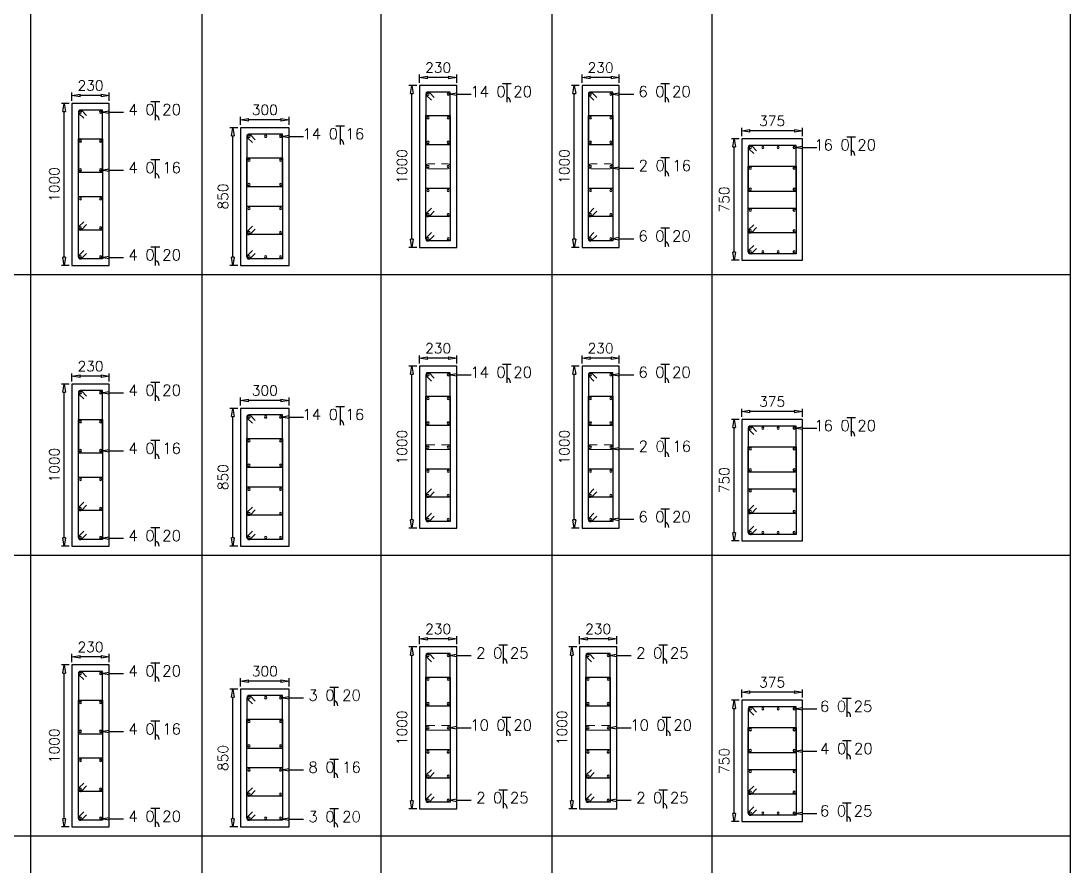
# Model space of a CAD drawing. Header units: millimetres. Extents: x 331487 to 517269, y 198509 to 399936.
# Drawn here: x 355901 to 368870, y 234188 to 244630 of the extents above; entities that cross this region are included whole.
import ezdxf

# ---------------------------------------------------------------- set-up
doc = ezdxf.new("R2010")
doc.units = ezdxf.units.MM
doc.header["$MEASUREMENT"] = 0
doc.layers.add('BEAM', color=1, linetype='Continuous', lineweight=5)
for name, color, linetype in [('COLUMN', 6, 'Continuous'), ('FOOTING', 5, 'Continuous'), ('FOOTING-SCH', 3, 'Continuous')]:
    doc.layers.add(name, color=color, linetype=linetype)
doc.styles.add('RO', font='romans.shx', dxfattribs={"height": 125})
doc.styles.add('ROMANS', font='romans.shx')

# ---------------------------------------------------------------- blocks, each defined once
blk = doc.blocks.new('_ClosedBlank')
at = {"color": 0, "linetype": 'ByBlock', "lineweight": -2}
for p, q in [((-1, 0.17), (0, 0)), ((-1, 0.17), (-1, -0.17)), ((0, 0), (-1, -0.17))]:
    blk.add_line(p, q, dxfattribs=at)

msp = doc.modelspace()

# ---------------------------------------------------------------- linework, layer by layer
at = {"color": 1, "linetype": 'Continuous'}
for p, q in [((361853, 243857), (361960, 243857)), ((361906, 243857), (361906, 243627)), ((363810, 243857), (363917, 243857)), ((363864, 243857), (363864, 243627)), ((357508, 243635), (357616, 243635)), ((357562, 243635), (357562, 243405)), ((359792, 243335), (359899, 243335)), ((359846, 243335), (359846, 243105)), ((366109, 243198), (366216, 243198)), ((366163, 243198), (366163, 242968)), ((357508, 242917), (357616, 242917)), ((357562, 242917), (357562, 242687)), ((363810, 242943), (363917, 242943)), ((363864, 242943), (363864, 242712)), ((363810, 242072), (363917, 242072)), ((363864, 242072), (363864, 241841)), ((357508, 241838), (357616, 241838)), ((357562, 241838), (357562, 241608)), ((361853, 240389), (361960, 240389)), ((361906, 240389), (361906, 240158)), ((363810, 240389), (363917, 240389)), ((363864, 240389), (363864, 240158)), ((357508, 240167), (357616, 240167)), ((357562, 240167), (357562, 239936)), ((359792, 239867), (359899, 239867)), ((359846, 239867), (359846, 239636)), ((366109, 239730), (366216, 239730)), ((366163, 239730), (366163, 239499)), ((357508, 239449), (357616, 239449)), ((357562, 239449), (357562, 239218)), ((363810, 239474), (363917, 239474)), ((363864, 239474), (363864, 239244)), ((363810, 238603), (363917, 238603)), ((363864, 238603), (363864, 238373)), ((357508, 238370), (357616, 238370)), ((357562, 238370), (357562, 238139)), ((361810, 236920), (361917, 236920)), ((361864, 236920), (361864, 236690)), ((363788, 236920), (363895, 236920)), ((363842, 236920), (363842, 236690)), ((357508, 236698), (357616, 236698)), ((357562, 236698), (357562, 236468)), ((359718, 236398), (359825, 236398)), ((359772, 236398), (359772, 236168)), ((366058, 236261), (366166, 236261)), ((366112, 236261), (366112, 236031)), ((357508, 235980), (357616, 235980)), ((357562, 235980), (357562, 235750)), ((361851, 236028), (361958, 236028)), ((361904, 236028), (361904, 235798)), ((363829, 236028), (363936, 236028)), ((363882, 236028), (363882, 235798)), ((366058, 235739), (366166, 235739)), ((366112, 235739), (366112, 235508)), ((359718, 235508), (359825, 235508)), ((359772, 235508), (359772, 235278)), ((361810, 235131), (361917, 235131)), ((361864, 235131), (361864, 234901)), ((363788, 235131), (363895, 235131)), ((363842, 235131), (363842, 234901)), ((357508, 234902), (357616, 234902)), ((357562, 234902), (357562, 234671)), ((359718, 234897), (359825, 234897)), ((359772, 234897), (359772, 234667)), ((366058, 234968), (366166, 234968)), ((366112, 234968), (366112, 234737))]:
    msp.add_line(p, q, dxfattribs=at)
at = {"color": 8, "linetype": 'Continuous'}
for p, q in [((336718, 241497), (368870, 241497)), ((336718, 238028), (368870, 238028)), ((336718, 234560), (368870, 234560))]:
    msp.add_line(p, q, dxfattribs=at)
at = {"color": 1, "linetype": 'Continuous'}
for centre in [(361891, 243631), (363849, 243631), (357547, 243409), (359831, 243109), (366147, 242972), (363849, 242717), (357547, 242691), (363849, 241846), (357547, 241613), (361891, 240163), (363849, 240163), (357547, 239941), (359831, 239641), (366147, 239504), (357547, 239223), (363849, 239248), (363849, 238377), (357547, 238144), (361849, 236695), (363826, 236695), (357547, 236472), (359756, 236172), (366097, 236035), (357547, 235755), (361889, 235803), (363867, 235803), (366097, 235513), (359756, 235282), (361849, 234905), (363826, 234905), (357547, 234676), (366097, 234742), (359756, 234671)]:
    msp.add_arc(centre, 61.2, 355.5803, 75.6804, dxfattribs=at)
at = {"layer": 'BEAM', "ltscale": 0.05}
for p, q in [((360936, 242863), (361016, 242863)), ((360936, 242803), (361181, 242803)), ((361181, 242863), (361101, 242863)), ((362945, 242863), (363025, 242863)), ((362945, 242803), (363189, 242803)), ((363189, 242863), (363109, 242863)), ((360936, 239394), (361016, 239394)), ((360936, 239334), (361181, 239334)), ((361181, 239394), (361101, 239394)), ((362945, 239394), (363025, 239394)), ((362945, 239334), (363189, 239334)), ((363189, 239394), (363109, 239394)), ((360936, 235926), (361016, 235926)), ((361181, 235926), (361101, 235926)), ((362914, 235926), (362994, 235926)), ((363159, 235926), (363079, 235926)), ((360936, 235866), (361181, 235866)), ((362914, 235866), (363159, 235866))]:
    msp.add_line(p, q, dxfattribs=at)
for centre, start, end in [((360936, 242833), 90, 270), ((361181, 242833), 270, 90), ((362945, 242833), 90, 270), ((363189, 242833), 270, 90), ((360936, 239364), 90, 270), ((361181, 239364), 270, 90), ((362945, 239364), 90, 270), ((363189, 239364), 270, 90), ((360936, 235896), 90, 270), ((361181, 235896), 270, 90), ((362914, 235896), 90, 270), ((363159, 235896), 270, 90)]:
    msp.add_arc(centre, 30, start, end, dxfattribs=at)
at = {"layer": 'COLUMN'}
for p, q in [((361288, 243832), (360828, 243832)), ((360828, 243832), (360828, 241832)), ((361288, 241832), (361288, 243832)), ((363297, 243832), (362837, 243832)), ((362837, 243832), (362837, 241832)), ((363297, 241832), (363297, 243832)), ((356991, 243610), (356531, 243610)), ((356531, 243610), (356531, 241610)), ((356991, 241610), (356991, 243610)), ((359215, 243310), (358615, 243310)), ((358615, 243310), (358615, 241610)), ((359215, 241610), (359215, 243310)), ((365563, 243173), (364813, 243173)), ((364813, 243173), (364813, 241673)), ((365563, 241673), (365563, 243173)), ((360828, 241832), (361288, 241832)), ((362837, 241832), (363297, 241832)), ((356531, 241610), (356991, 241610)), ((358615, 241610), (359215, 241610)), ((364813, 241673), (365563, 241673)), ((361288, 240364), (360828, 240364)), ((360828, 240364), (360828, 238364)), ((361288, 238364), (361288, 240364)), ((363297, 240364), (362837, 240364)), ((362837, 240364), (362837, 238364)), ((363297, 238364), (363297, 240364)), ((356991, 240142), (356531, 240142)), ((356531, 240142), (356531, 238142)), ((356991, 238142), (356991, 240142)), ((359215, 239842), (358615, 239842)), ((358615, 239842), (358615, 238142)), ((359215, 238142), (359215, 239842)), ((365563, 239705), (364813, 239705)), ((364813, 239705), (364813, 238205)), ((365563, 238205), (365563, 239705)), ((360828, 238364), (361288, 238364)), ((362837, 238364), (363297, 238364)), ((356531, 238142), (356991, 238142)), ((358615, 238142), (359215, 238142)), ((364813, 238205), (365563, 238205)), ((361288, 236895), (360828, 236895)), ((360828, 236895), (360828, 234895)), ((361288, 234895), (361288, 236895)), ((363266, 236895), (362806, 236895)), ((362806, 236895), (362806, 234895)), ((363266, 234895), (363266, 236895)), ((356991, 236673), (356531, 236673)), ((356531, 236673), (356531, 234673)), ((356991, 234673), (356991, 236673)), ((359215, 236373), (358615, 236373)), ((358615, 236373), (358615, 234673)), ((359215, 234673), (359215, 236373)), ((365563, 236236), (364813, 236236)), ((364813, 236236), (364813, 234736)), ((365563, 234736), (365563, 236236)), ((360828, 234895), (361288, 234895)), ((362806, 234895), (363266, 234895)), ((364813, 234736), (365563, 234736)), ((356531, 234673), (356991, 234673)), ((358615, 234673), (359215, 234673))]:
    msp.add_line(p, q, dxfattribs=at)
at = {"layer": 'COLUMN', "color": 3}
for p, q in [((360908, 243727), (360908, 243105)), ((360916, 243710), (360976, 243650)), ((361208, 243752), (360933, 243752)), ((361011, 243685), (360951, 243745)), ((361208, 243105), (361208, 243752)), ((362917, 243727), (362917, 243105)), ((362924, 243710), (362984, 243650)), ((363217, 243752), (362942, 243752)), ((363019, 243685), (362959, 243745)), ((363217, 243105), (363217, 243752)), ((356611, 243505), (356611, 242760)), ((356618, 243488), (356678, 243428)), ((356911, 243530), (356636, 243530)), ((356713, 243463), (356653, 243523)), ((356911, 242760), (356911, 243530)), ((360908, 242237), (360908, 243460)), ((360908, 243460), (361208, 243460)), ((361208, 243460), (361208, 242212)), ((362917, 242237), (362917, 243460)), ((362917, 243460), (363217, 243460)), ((363217, 243460), (363217, 242212)), ((356611, 242072), (356611, 243174)), ((356611, 243174), (356911, 243174)), ((356911, 243174), (356911, 242047)), ((358695, 243205), (358695, 242583)), ((358702, 243188), (358762, 243128)), ((359135, 243230), (358720, 243230)), ((358797, 243163), (358738, 243223)), ((359135, 242583), (359135, 243230)), ((360908, 243105), (361208, 243105)), ((362917, 243105), (363217, 243105)), ((364893, 243068), (364893, 242527)), ((364900, 243051), (364960, 242991)), ((365483, 243093), (364918, 243093)), ((364995, 243026), (364935, 243086)), ((365483, 242527), (365483, 243093)), ((358695, 242015), (358695, 242938)), ((358695, 242938), (359135, 242938)), ((359135, 242938), (359135, 241990)), ((364893, 242036), (364893, 242836)), ((364893, 242836), (365483, 242836)), ((365483, 242836), (365483, 242011)), ((356611, 242760), (356911, 242760)), ((358695, 242583), (359135, 242583)), ((360908, 241937), (360908, 242564)), ((360908, 242564), (361208, 242564)), ((361208, 242564), (361208, 241912)), ((362917, 241937), (362917, 242564)), ((362917, 242564), (363217, 242564)), ((363217, 242564), (363217, 241912)), ((364893, 242527), (365483, 242527)), ((356611, 241715), (356611, 242461)), ((356611, 242461), (356911, 242461)), ((356911, 242461), (356911, 241690)), ((358695, 241715), (358695, 242342)), ((358695, 242342), (359135, 242342)), ((359135, 242342), (359135, 241690)), ((360916, 242255), (360976, 242315)), ((361011, 242279), (360951, 242220)), ((362924, 242255), (362984, 242315)), ((363019, 242279), (362959, 242220)), ((364893, 241778), (364893, 242316)), ((364893, 242316), (365483, 242316)), ((365483, 242316), (365483, 241753)), ((356618, 242090), (356678, 242150)), ((361208, 242212), (360933, 242212)), ((363217, 242212), (362942, 242212)), ((356911, 242047), (356636, 242047)), ((356713, 242114), (356653, 242055)), ((358702, 242033), (358762, 242093)), ((358797, 242057), (358738, 241998)), ((360916, 241955), (360976, 242015)), ((362924, 241955), (362984, 242015)), ((364900, 242053), (364960, 242113)), ((365483, 242011), (364918, 242011)), ((364995, 242078), (364935, 242018)), ((359135, 241990), (358720, 241990)), ((361208, 241912), (360933, 241912)), ((361011, 241979), (360951, 241920)), ((363217, 241912), (362942, 241912)), ((363019, 241979), (362959, 241920)), ((356618, 241733), (356678, 241793)), ((356713, 241757), (356653, 241698)), ((358702, 241733), (358762, 241793)), ((358797, 241757), (358738, 241698)), ((364900, 241796), (364960, 241856)), ((365483, 241753), (364918, 241753)), ((364995, 241820), (364935, 241761)), ((356911, 241690), (356636, 241690)), ((359135, 241690), (358720, 241690)), ((360908, 240259), (360908, 239637)), ((360916, 240241), (360976, 240181)), ((361208, 240284), (360933, 240284)), ((361011, 240217), (360951, 240277)), ((361208, 239637), (361208, 240284)), ((362917, 240259), (362917, 239637)), ((362924, 240241), (362984, 240181)), ((363217, 240284), (362942, 240284)), ((363019, 240217), (362959, 240277)), ((363217, 239637), (363217, 240284)), ((356911, 240062), (356636, 240062)), ((356713, 239995), (356653, 240054)), ((356911, 239292), (356911, 240062)), ((356611, 240037), (356611, 239292)), ((356618, 240019), (356678, 239959)), ((360908, 238769), (360908, 239992)), ((360908, 239992), (361208, 239992)), ((361208, 239992), (361208, 238744)), ((362917, 238769), (362917, 239992)), ((362917, 239992), (363217, 239992)), ((363217, 239992), (363217, 238744)), ((356611, 238604), (356611, 239706)), ((356611, 239706), (356911, 239706)), ((356911, 239706), (356911, 238579)), ((358695, 239737), (358695, 239115)), ((358702, 239719), (358762, 239659)), ((359135, 239762), (358720, 239762)), ((358797, 239695), (358738, 239754)), ((359135, 239115), (359135, 239762)), ((360908, 239637), (361208, 239637)), ((362917, 239637), (363217, 239637)), ((364893, 239600), (364893, 239058)), ((364900, 239582), (364960, 239522)), ((365483, 239625), (364918, 239625)), ((364995, 239558), (364935, 239617)), ((365483, 239058), (365483, 239625)), ((358695, 238547), (358695, 239470)), ((358695, 239470), (359135, 239470)), ((359135, 239470), (359135, 238522)), ((356611, 239292), (356911, 239292)), ((364893, 238567), (364893, 239368)), ((364893, 239368), (365483, 239368)), ((365483, 239368), (365483, 238542)), ((358695, 239115), (359135, 239115)), ((360908, 238469), (360908, 239095)), ((360908, 239095), (361208, 239095)), ((361208, 239095), (361208, 238444)), ((362917, 238469), (362917, 239095)), ((362917, 239095), (363217, 239095)), ((363217, 239095), (363217, 238444)), ((364893, 239058), (365483, 239058)), ((356611, 238247), (356611, 238993)), ((356611, 238993), (356911, 238993)), ((356911, 238993), (356911, 238222)), ((358695, 238247), (358695, 238873)), ((358695, 238873), (359135, 238873)), ((359135, 238873), (359135, 238222)), ((360916, 238787), (360976, 238847)), ((361011, 238811), (360951, 238751)), ((362924, 238787), (362984, 238847)), ((363019, 238811), (362959, 238751)), ((364893, 238310), (364893, 238847)), ((364893, 238847), (365483, 238847)), ((365483, 238847), (365483, 238285)), ((356618, 238622), (356678, 238682)), ((356713, 238646), (356653, 238586)), ((361208, 238744), (360933, 238744)), ((363217, 238744), (362942, 238744)), ((364900, 238585), (364960, 238645)), ((356911, 238579), (356636, 238579)), ((358702, 238564), (358762, 238624)), ((359135, 238522), (358720, 238522)), ((358797, 238589), (358738, 238529)), ((360916, 238487), (360976, 238547)), ((361011, 238511), (360951, 238451)), ((362924, 238487), (362984, 238547)), ((363019, 238511), (362959, 238451)), ((365483, 238542), (364918, 238542)), ((364995, 238609), (364935, 238550)), ((361208, 238444), (360933, 238444)), ((363217, 238444), (362942, 238444)), ((364900, 238327), (364960, 238387)), ((356618, 238264), (356678, 238324)), ((356713, 238289), (356653, 238229)), ((358702, 238264), (358762, 238324)), ((358797, 238289), (358738, 238229)), ((365483, 238285), (364918, 238285)), ((364995, 238352), (364935, 238292)), ((356911, 238222), (356636, 238222)), ((359135, 238222), (358720, 238222)), ((361208, 236815), (360933, 236815)), ((361208, 236168), (361208, 236815)), ((363186, 236815), (362911, 236815)), ((363186, 236168), (363186, 236815)), ((360908, 236790), (360908, 236168)), ((360916, 236773), (360976, 236713)), ((361011, 236748), (360951, 236808)), ((362886, 236790), (362886, 236168)), ((362894, 236773), (362954, 236713)), ((362988, 236748), (362929, 236808)), ((356611, 236568), (356611, 235823)), ((356618, 236551), (356678, 236491)), ((356911, 236593), (356636, 236593)), ((356713, 236526), (356653, 236586)), ((356911, 235823), (356911, 236593)), ((360908, 235300), (360908, 236523)), ((360908, 236523), (361208, 236523)), ((361208, 236523), (361208, 235275)), ((362886, 235300), (362886, 236523)), ((362886, 236523), (363186, 236523)), ((363186, 236523), (363186, 235275)), ((359135, 236293), (358720, 236293)), ((359135, 235646), (359135, 236293)), ((356611, 235135), (356611, 236237)), ((356611, 236237), (356911, 236237)), ((356911, 236237), (356911, 235110)), ((358695, 236268), (358695, 235646)), ((358702, 236251), (358762, 236191)), ((358797, 236226), (358738, 236286)), ((360908, 236168), (361208, 236168)), ((362886, 236168), (363186, 236168)), ((364893, 236131), (364893, 235590)), ((364900, 236114), (364960, 236054)), ((365483, 236156), (364918, 236156)), ((364995, 236089), (364935, 236149)), ((365483, 235590), (365483, 236156)), ((358695, 235078), (358695, 236001)), ((358695, 236001), (359135, 236001)), ((359135, 236001), (359135, 235053)), ((356611, 235823), (356911, 235823)), ((364893, 235099), (364893, 235899)), ((364893, 235899), (365483, 235899)), ((365483, 235899), (365483, 235074)), ((358695, 235646), (359135, 235646)), ((356611, 234778), (356611, 235524)), ((356611, 235524), (356911, 235524)), ((356911, 235524), (356911, 234753)), ((360908, 235000), (360908, 235627)), ((360908, 235627), (361208, 235627)), ((361208, 235627), (361208, 234975)), ((362886, 235000), (362886, 235627)), ((362886, 235627), (363186, 235627)), ((363186, 235627), (363186, 234975)), ((364893, 235590), (365483, 235590)), ((358695, 234778), (358695, 235405)), ((358695, 235405), (359135, 235405)), ((359135, 235405), (359135, 234753)), ((360916, 235318), (360976, 235378)), ((361208, 235275), (360933, 235275)), ((361011, 235342), (360951, 235283)), ((362894, 235318), (362954, 235378)), ((363186, 235275), (362911, 235275)), ((362988, 235342), (362929, 235283)), ((364893, 234841), (364893, 235379)), ((364893, 235379), (365483, 235379)), ((365483, 235379), (365483, 234816)), ((356618, 235153), (356678, 235213)), ((356713, 235177), (356653, 235118)), ((358702, 235096), (358762, 235156)), ((364900, 235116), (364960, 235176)), ((364995, 235141), (364935, 235081)), ((356911, 235110), (356636, 235110)), ((359135, 235053), (358720, 235053)), ((358797, 235120), (358738, 235061)), ((360916, 235018), (360976, 235078)), ((361011, 235042), (360951, 234983)), ((362894, 235018), (362954, 235078)), ((362988, 235042), (362929, 234983)), ((365483, 235074), (364918, 235074)), ((361208, 234975), (360933, 234975)), ((363186, 234975), (362911, 234975)), ((364900, 234859), (364960, 234919)), ((364995, 234883), (364935, 234824)), ((356618, 234796), (356678, 234856)), ((356911, 234753), (356636, 234753)), ((356713, 234820), (356653, 234761)), ((358702, 234796), (358762, 234856)), ((359135, 234753), (358720, 234753)), ((358797, 234820), (358738, 234761)), ((365483, 234816), (364918, 234816))]:
    msp.add_line(p, q, dxfattribs=at)
at = {"layer": 'COLUMN', "color": 4}
for points in [[(361289, 243726), (361468, 243726)], [(363298, 243726), (363476, 243726)], [(356991, 243504), (357170, 243504)], [(359216, 243204), (359394, 243204)], [(365564, 243067), (365742, 243067)], [(356991, 242786), (357170, 242786)], [(363298, 242811), (363476, 242811)], [(363298, 241940), (363476, 241940)], [(356991, 241707), (357170, 241707)], [(361289, 240258), (361468, 240258)], [(363298, 240258), (363476, 240258)], [(356991, 240036), (357170, 240036)], [(359216, 239736), (359394, 239736)], [(365564, 239599), (365742, 239599)], [(356991, 239318), (357170, 239318)], [(363298, 239343), (363476, 239343)], [(363298, 238472), (363476, 238472)], [(356991, 238239), (357170, 238239)], [(361289, 236789), (361468, 236789)], [(363267, 236789), (363445, 236789)], [(356991, 236567), (357170, 236567)], [(359216, 236267), (359394, 236267)], [(365564, 236130), (365742, 236130)], [(356991, 235849), (357170, 235849)], [(361289, 235897), (361468, 235897)], [(363267, 235897), (363445, 235897)], [(365564, 235607), (365742, 235607)], [(359216, 235377), (359394, 235377)], [(361289, 235000), (361468, 235000)], [(363267, 235000), (363445, 235000)], [(356991, 234770), (357170, 234770)], [(359216, 234766), (359394, 234766)], [(365564, 234836), (365742, 234836)]]:
    msp.add_lwpolyline(points, dxfattribs=at)
at = {"layer": 'COLUMN', "color": 3}
for centre, start, end in [((360933, 243727), 45, 180), ((360933, 243727), 90, 225), ((362942, 243727), 45, 180), ((362942, 243727), 90, 225), ((356636, 243505), 45, 180), ((356636, 243505), 90, 225), ((358720, 243205), 45, 180), ((358720, 243205), 90, 225), ((364918, 243068), 45, 180), ((364918, 243068), 90, 225), ((360933, 242237), 135, 270), ((360933, 242237), 180, 315), ((362942, 242237), 135, 270), ((362942, 242237), 180, 315), ((356636, 242072), 135, 270), ((356636, 242072), 180, 315), ((358720, 242015), 135, 270), ((358720, 242015), 180, 315), ((364918, 242036), 135, 270), ((364918, 242036), 180, 315), ((360933, 241937), 135, 270), ((360933, 241937), 180, 315), ((362942, 241937), 135, 270), ((362942, 241937), 180, 315), ((364918, 241778), 135, 270), ((364918, 241778), 180, 315), ((356636, 241715), 135, 270), ((356636, 241715), 180, 315), ((358720, 241715), 135, 270), ((358720, 241715), 180, 315), ((360933, 240259), 45, 180), ((360933, 240259), 90, 225), ((362942, 240259), 45, 180), ((362942, 240259), 90, 225), ((356636, 240037), 45, 180), ((356636, 240037), 90, 225), ((358720, 239737), 45, 180), ((358720, 239737), 90, 225), ((364918, 239600), 45, 180), ((364918, 239600), 90, 225), ((360933, 238769), 135, 270), ((360933, 238769), 180, 315), ((362942, 238769), 135, 270), ((362942, 238769), 180, 315), ((356636, 238604), 135, 270), ((356636, 238604), 180, 315), ((358720, 238547), 135, 270), ((358720, 238547), 180, 315), ((364918, 238567), 135, 270), ((364918, 238567), 180, 315), ((360933, 238469), 135, 270), ((360933, 238469), 180, 315), ((362942, 238469), 135, 270), ((362942, 238469), 180, 315), ((356636, 238247), 135, 270), ((356636, 238247), 180, 315), ((358720, 238247), 135, 270), ((358720, 238247), 180, 315), ((364918, 238310), 135, 270), ((364918, 238310), 180, 315), ((360933, 236790), 45, 180), ((360933, 236790), 90, 225), ((362911, 236790), 45, 180), ((362911, 236790), 90, 225), ((356636, 236568), 45, 180), ((356636, 236568), 90, 225), ((358720, 236268), 45, 180), ((358720, 236268), 90, 225), ((364918, 236131), 45, 180), ((364918, 236131), 90, 225), ((360933, 235300), 135, 270), ((360933, 235300), 180, 315), ((362911, 235300), 135, 270), ((362911, 235300), 180, 315), ((356636, 235135), 135, 270), ((356636, 235135), 180, 315), ((358720, 235078), 135, 270), ((358720, 235078), 180, 315), ((360933, 235000), 135, 270), ((360933, 235000), 180, 315), ((362911, 235000), 135, 270), ((362911, 235000), 180, 315), ((364918, 235099), 135, 270), ((364918, 235099), 180, 315), ((356636, 234778), 135, 270), ((356636, 234778), 180, 315), ((358720, 234778), 135, 270), ((358720, 234778), 180, 315), ((364918, 234841), 135, 270), ((364918, 234841), 180, 315)]:
    msp.add_arc(centre, 25, start, end, dxfattribs=at)
at = {"layer": 'COLUMN', "color": 7}
for centre, start, end in [((360933, 243727), 0, 180), ((360933, 243727), 180, 0), ((361183, 243727), 0, 180), ((361183, 243727), 180, 0), ((362942, 243727), 0, 180), ((362942, 243727), 180, 0), ((363192, 243727), 0, 180), ((363192, 243727), 180, 0), ((356636, 243505), 0, 180), ((356636, 243505), 180, 0), ((356886, 243505), 0, 180), ((356886, 243505), 180, 0), ((360933, 243433), 0, 180), ((360933, 243433), 180, 0), ((361183, 243433), 0, 180), ((361183, 243433), 180, 0), ((362942, 243433), 0, 180), ((362942, 243433), 180, 0), ((363192, 243433), 0, 180), ((363192, 243433), 180, 0), ((358720, 243205), 0, 180), ((358720, 243205), 180, 0), ((358926, 243205), 0, 180), ((358926, 243205), 180, 0), ((359110, 243205), 0, 180), ((359110, 243205), 180, 0), ((356636, 243147), 0, 180), ((356636, 243147), 180, 0), ((356886, 243147), 0, 180), ((356886, 243147), 180, 0), ((360933, 243131), 0, 180), ((360933, 243131), 180, 0), ((361183, 243131), 0, 180), ((361183, 243131), 180, 0), ((362942, 243131), 0, 180), ((362942, 243131), 180, 0), ((363192, 243131), 0, 180), ((363192, 243131), 180, 0), ((364918, 243068), 0, 180), ((364918, 243068), 180, 0), ((365072, 243068), 0, 180), ((365072, 243068), 180, 0), ((365261, 243068), 0, 180), ((365261, 243068), 180, 0), ((365458, 243068), 0, 180), ((365458, 243068), 180, 0), ((358720, 242911), 0, 180), ((358720, 242911), 180, 0), ((359110, 242911), 0, 180), ((359110, 242911), 180, 0), ((356636, 242789), 0, 180), ((356636, 242789), 180, 0), ((356886, 242789), 0, 180), ((356886, 242789), 180, 0), ((360933, 242832), 0, 180), ((360933, 242832), 180, 0), ((361183, 242832), 0, 180), ((361183, 242832), 180, 0), ((362942, 242832), 0, 180), ((362942, 242832), 180, 0), ((363192, 242832), 0, 180), ((363192, 242832), 180, 0), ((364918, 242810), 0, 180), ((364918, 242810), 180, 0), ((365458, 242810), 0, 180), ((365458, 242810), 180, 0), ((358720, 242609), 0, 180), ((358720, 242609), 180, 0), ((359110, 242609), 0, 180), ((359110, 242609), 180, 0), ((360933, 242534), 0, 180), ((360933, 242534), 180, 0), ((361183, 242534), 0, 180), ((361183, 242534), 180, 0), ((362942, 242534), 0, 180), ((362942, 242534), 180, 0), ((363192, 242534), 0, 180), ((363192, 242534), 180, 0), ((364918, 242552), 0, 180), ((364918, 242552), 180, 0), ((365458, 242552), 0, 180), ((365458, 242552), 180, 0), ((356636, 242431), 0, 180), ((356636, 242431), 180, 0), ((356886, 242431), 0, 180), ((356886, 242431), 180, 0), ((358720, 242312), 0, 180), ((358720, 242312), 180, 0), ((359110, 242312), 0, 180), ((359110, 242312), 180, 0), ((364918, 242294), 0, 180), ((364918, 242294), 180, 0), ((365458, 242294), 0, 180), ((365458, 242294), 180, 0), ((360933, 242236), 0, 180), ((360933, 242236), 180, 0), ((361183, 242236), 0, 180), ((361183, 242236), 180, 0), ((362942, 242236), 0, 180), ((362942, 242236), 180, 0), ((363192, 242236), 0, 180), ((363192, 242236), 180, 0), ((356636, 242073), 0, 180), ((356636, 242073), 180, 0), ((356886, 242073), 0, 180), ((356886, 242073), 180, 0), ((358720, 242014), 0, 180), ((358720, 242014), 180, 0), ((359110, 242014), 0, 180), ((359110, 242014), 180, 0), ((364918, 242036), 0, 180), ((364918, 242036), 180, 0), ((365458, 242036), 0, 180), ((365458, 242036), 180, 0), ((360933, 241937), 0, 180), ((360933, 241937), 180, 0), ((361183, 241937), 0, 180), ((361183, 241937), 180, 0), ((362942, 241937), 0, 180), ((362942, 241937), 180, 0), ((363192, 241937), 0, 180), ((363192, 241937), 180, 0), ((364918, 241778), 0, 180), ((364918, 241778), 180, 0), ((365072, 241778), 0, 180), ((365072, 241778), 180, 0), ((365261, 241778), 0, 180), ((365261, 241778), 180, 0), ((365458, 241778), 0, 180), ((365458, 241778), 180, 0), ((356636, 241715), 0, 180), ((356636, 241715), 180, 0), ((356886, 241715), 0, 180), ((356886, 241715), 180, 0), ((358720, 241715), 0, 180), ((358720, 241715), 180, 0), ((358926, 241715), 0, 180), ((358926, 241715), 180, 0), ((359110, 241715), 0, 180), ((359110, 241715), 180, 0), ((360933, 240259), 0, 180), ((360933, 240259), 180, 0), ((361183, 240259), 0, 180), ((361183, 240259), 180, 0), ((362942, 240259), 0, 180), ((362942, 240259), 180, 0), ((363192, 240259), 0, 180), ((363192, 240259), 180, 0), ((356636, 240037), 0, 180), ((356636, 240037), 180, 0), ((356886, 240037), 0, 180), ((356886, 240037), 180, 0), ((360933, 239964), 0, 180), ((360933, 239964), 180, 0), ((361183, 239964), 0, 180), ((361183, 239964), 180, 0), ((362942, 239964), 0, 180), ((362942, 239964), 180, 0), ((363192, 239964), 0, 180), ((363192, 239964), 180, 0), ((356636, 239679), 0, 180), ((356636, 239679), 180, 0), ((356886, 239679), 0, 180), ((356886, 239679), 180, 0), ((358720, 239737), 0, 180), ((358720, 239737), 180, 0), ((358926, 239737), 0, 180), ((358926, 239737), 180, 0), ((359110, 239737), 0, 180), ((359110, 239737), 180, 0), ((360933, 239662), 0, 180), ((361183, 239662), 0, 180), ((362942, 239662), 0, 180), ((363192, 239662), 0, 180), ((360933, 239662), 180, 0), ((361183, 239662), 180, 0), ((362942, 239662), 180, 0), ((363192, 239662), 180, 0), ((364918, 239600), 0, 180), ((364918, 239600), 180, 0), ((365072, 239600), 0, 180), ((365072, 239600), 180, 0), ((365261, 239600), 0, 180), ((365261, 239600), 180, 0), ((365458, 239600), 0, 180), ((365458, 239600), 180, 0), ((358720, 239442), 0, 180), ((358720, 239442), 180, 0), ((359110, 239442), 0, 180), ((359110, 239442), 180, 0), ((356636, 239321), 0, 180), ((356636, 239321), 180, 0), ((356886, 239321), 0, 180), ((356886, 239321), 180, 0), ((360933, 239364), 0, 180), ((360933, 239364), 180, 0), ((361183, 239364), 0, 180), ((361183, 239364), 180, 0), ((362942, 239364), 0, 180), ((362942, 239364), 180, 0), ((363192, 239364), 0, 180), ((363192, 239364), 180, 0), ((364918, 239342), 0, 180), ((364918, 239342), 180, 0), ((365458, 239342), 0, 180), ((365458, 239342), 180, 0), ((358720, 239140), 0, 180), ((359110, 239140), 0, 180), ((358720, 239140), 180, 0), ((359110, 239140), 180, 0), ((360933, 239066), 0, 180), ((360933, 239066), 180, 0), ((361183, 239066), 0, 180), ((361183, 239066), 180, 0), ((362942, 239066), 0, 180), ((362942, 239066), 180, 0), ((363192, 239066), 0, 180), ((363192, 239066), 180, 0), ((364918, 239084), 0, 180), ((364918, 239084), 180, 0), ((365458, 239084), 0, 180), ((365458, 239084), 180, 0), ((356636, 238963), 0, 180), ((356636, 238963), 180, 0), ((356886, 238963), 0, 180), ((356886, 238963), 180, 0), ((358720, 238843), 0, 180), ((358720, 238843), 180, 0), ((359110, 238843), 0, 180), ((359110, 238843), 180, 0), ((360933, 238767), 0, 180), ((360933, 238767), 180, 0), ((361183, 238767), 0, 180), ((361183, 238767), 180, 0), ((362942, 238767), 0, 180), ((362942, 238767), 180, 0), ((363192, 238767), 0, 180), ((363192, 238767), 180, 0), ((364918, 238826), 0, 180), ((364918, 238826), 180, 0), ((365458, 238826), 0, 180), ((365458, 238826), 180, 0), ((356636, 238605), 0, 180), ((356636, 238605), 180, 0), ((356886, 238605), 0, 180), ((356886, 238605), 180, 0), ((358720, 238545), 0, 180), ((358720, 238545), 180, 0), ((359110, 238545), 0, 180), ((359110, 238545), 180, 0), ((364918, 238568), 0, 180), ((364918, 238568), 180, 0), ((365458, 238568), 0, 180), ((365458, 238568), 180, 0), ((360933, 238469), 0, 180), ((360933, 238469), 180, 0), ((361183, 238469), 0, 180), ((361183, 238469), 180, 0), ((362942, 238469), 0, 180), ((362942, 238469), 180, 0), ((363192, 238469), 0, 180), ((363192, 238469), 180, 0), ((356636, 238247), 0, 180), ((356636, 238247), 180, 0), ((356886, 238247), 0, 180), ((356886, 238247), 180, 0), ((358720, 238247), 0, 180), ((358720, 238247), 180, 0), ((358926, 238247), 0, 180), ((358926, 238247), 180, 0), ((359110, 238247), 0, 180), ((359110, 238247), 180, 0), ((364918, 238310), 0, 180), ((364918, 238310), 180, 0), ((365072, 238310), 0, 180), ((365072, 238310), 180, 0), ((365261, 238310), 0, 180), ((365261, 238310), 180, 0), ((365458, 238310), 0, 180), ((365458, 238310), 180, 0), ((360933, 236790), 0, 180), ((360933, 236790), 180, 0), ((361183, 236790), 0, 180), ((361183, 236790), 180, 0), ((362911, 236790), 0, 180), ((362911, 236790), 180, 0), ((363161, 236790), 0, 180), ((363161, 236790), 180, 0), ((356636, 236568), 0, 180), ((356636, 236568), 180, 0), ((356886, 236568), 0, 180), ((356886, 236568), 180, 0), ((360933, 236496), 0, 180), ((360933, 236496), 180, 0), ((361183, 236496), 0, 180), ((361183, 236496), 180, 0), ((362911, 236496), 0, 180), ((362911, 236496), 180, 0), ((363161, 236496), 0, 180), ((363161, 236496), 180, 0), ((356636, 236210), 0, 180), ((356636, 236210), 180, 0), ((356886, 236210), 0, 180), ((356886, 236210), 180, 0), ((358720, 236268), 0, 180), ((358720, 236268), 180, 0), ((358926, 236268), 0, 180), ((358926, 236268), 180, 0), ((359110, 236268), 0, 180), ((359110, 236268), 180, 0), ((360933, 236194), 0, 180), ((360933, 236194), 180, 0), ((361183, 236194), 0, 180), ((361183, 236194), 180, 0), ((362911, 236194), 0, 180), ((362911, 236194), 180, 0), ((363161, 236194), 0, 180), ((363161, 236194), 180, 0), ((364918, 236131), 0, 180), ((364918, 236131), 180, 0), ((365072, 236131), 0, 180), ((365072, 236131), 180, 0), ((365261, 236131), 0, 180), ((365261, 236131), 180, 0), ((365458, 236131), 0, 180), ((365458, 236131), 180, 0), ((358720, 235974), 0, 180), ((358720, 235974), 180, 0), ((359110, 235974), 0, 180), ((359110, 235974), 180, 0), ((360933, 235895), 0, 180), ((361183, 235895), 0, 180), ((362911, 235895), 0, 180), ((363161, 235895), 0, 180), ((356636, 235852), 0, 180), ((356636, 235852), 180, 0), ((356886, 235852), 0, 180), ((356886, 235852), 180, 0), ((360933, 235895), 180, 0), ((361183, 235895), 180, 0), ((362911, 235895), 180, 0), ((363161, 235895), 180, 0), ((364918, 235873), 0, 180), ((364918, 235873), 180, 0), ((365458, 235873), 0, 180), ((365458, 235873), 180, 0), ((358720, 235672), 0, 180), ((358720, 235672), 180, 0), ((359110, 235672), 0, 180), ((359110, 235672), 180, 0), ((360933, 235597), 0, 180), ((360933, 235597), 180, 0), ((361183, 235597), 0, 180), ((361183, 235597), 180, 0), ((362911, 235597), 0, 180), ((362911, 235597), 180, 0), ((363161, 235597), 0, 180), ((363161, 235597), 180, 0), ((364918, 235615), 0, 180), ((364918, 235615), 180, 0), ((365458, 235615), 0, 180), ((365458, 235615), 180, 0), ((356636, 235494), 0, 180), ((356636, 235494), 180, 0), ((356886, 235494), 0, 180), ((356886, 235494), 180, 0), ((358720, 235375), 0, 180), ((359110, 235375), 0, 180), ((358720, 235375), 180, 0), ((359110, 235375), 180, 0), ((360933, 235299), 0, 180), ((360933, 235299), 180, 0), ((361183, 235299), 0, 180), ((361183, 235299), 180, 0), ((362911, 235299), 0, 180), ((362911, 235299), 180, 0), ((363161, 235299), 0, 180), ((363161, 235299), 180, 0), ((364918, 235357), 0, 180), ((364918, 235357), 180, 0), ((365458, 235357), 0, 180), ((365458, 235357), 180, 0), ((356636, 235136), 0, 180), ((356636, 235136), 180, 0), ((356886, 235136), 0, 180), ((356886, 235136), 180, 0), ((358720, 235077), 0, 180), ((358720, 235077), 180, 0), ((359110, 235077), 0, 180), ((359110, 235077), 180, 0), ((360933, 235000), 0, 180), ((360933, 235000), 180, 0), ((361183, 235000), 0, 180), ((361183, 235000), 180, 0), ((362911, 235000), 0, 180), ((362911, 235000), 180, 0), ((363161, 235000), 0, 180), ((363161, 235000), 180, 0), ((364918, 235099), 0, 180), ((364918, 235099), 180, 0), ((365458, 235099), 0, 180), ((365458, 235099), 180, 0), ((356636, 234778), 0, 180), ((356636, 234778), 180, 0), ((356886, 234778), 0, 180), ((356886, 234778), 180, 0), ((358720, 234778), 0, 180), ((358720, 234778), 180, 0), ((358926, 234778), 0, 180), ((358926, 234778), 180, 0), ((359110, 234778), 0, 180), ((359110, 234778), 180, 0), ((364918, 234841), 0, 180), ((364918, 234841), 180, 0), ((365072, 234841), 0, 180), ((365072, 234841), 180, 0), ((365261, 234841), 0, 180), ((365261, 234841), 180, 0), ((365458, 234841), 0, 180), ((365458, 234841), 180, 0)]:
    msp.add_arc(centre, 12.6, start, end, dxfattribs=at)
at = {"layer": 'FOOTING', "color": 4}
for p, q in [((360828, 243867), (360828, 243967)), ((361288, 243867), (361288, 243967)), ((362837, 243867), (362837, 243967)), ((363297, 243867), (363297, 243967)), ((360793, 243832), (360698, 243832)), ((361188, 243932), (360928, 243932)), ((362802, 243832), (362707, 243832)), ((363197, 243932), (362937, 243932)), ((356531, 243645), (356531, 243745)), ((356891, 243710), (356631, 243710)), ((356991, 243645), (356991, 243745)), ((360733, 241932), (360733, 243732)), ((362742, 241932), (362742, 243732)), ((356496, 243610), (356401, 243610)), ((356436, 241710), (356436, 243510)), ((358615, 243345), (358615, 243445)), ((359215, 243345), (359215, 243445)), ((358580, 243310), (358485, 243310)), ((359115, 243410), (358715, 243410)), ((364813, 243208), (364813, 243308)), ((365563, 243208), (365563, 243308)), ((358520, 241710), (358520, 243210)), ((364778, 243173), (364683, 243173)), ((365463, 243273), (364913, 243273)), ((364718, 241773), (364718, 243073)), ((360793, 241832), (360698, 241832)), ((362802, 241832), (362707, 241832)), ((356496, 241610), (356401, 241610)), ((358580, 241610), (358485, 241610)), ((364778, 241673), (364683, 241673)), ((360828, 240399), (360828, 240498)), ((361188, 240463), (360928, 240463)), ((361288, 240399), (361288, 240498)), ((362837, 240399), (362837, 240498)), ((363197, 240463), (362937, 240463)), ((363297, 240399), (363297, 240498)), ((360793, 240364), (360698, 240364)), ((362802, 240364), (362707, 240364)), ((356531, 240177), (356531, 240276)), ((356891, 240241), (356631, 240241)), ((356991, 240177), (356991, 240276)), ((360733, 238464), (360733, 240264)), ((362742, 238464), (362742, 240264)), ((356496, 240142), (356401, 240142)), ((356436, 238242), (356436, 240042)), ((358615, 239877), (358615, 239976)), ((359115, 239941), (358715, 239941)), ((359215, 239877), (359215, 239976)), ((358580, 239842), (358485, 239842)), ((364813, 239740), (364813, 239839)), ((365463, 239804), (364913, 239804)), ((365563, 239740), (365563, 239839)), ((358520, 238242), (358520, 239742)), ((364778, 239705), (364683, 239705)), ((364718, 238305), (364718, 239605)), ((360793, 238364), (360698, 238364)), ((362802, 238364), (362707, 238364)), ((356496, 238142), (356401, 238142)), ((358580, 238142), (358485, 238142)), ((364778, 238205), (364683, 238205)), ((360828, 236930), (360828, 237030)), ((361188, 236995), (360928, 236995)), ((361288, 236930), (361288, 237030)), ((362806, 236930), (362806, 237030)), ((363166, 236995), (362906, 236995)), ((363266, 236930), (363266, 237030)), ((360793, 236895), (360698, 236895)), ((362771, 236895), (362676, 236895)), ((356531, 236708), (356531, 236808)), ((356891, 236773), (356631, 236773)), ((356991, 236708), (356991, 236808)), ((360733, 234995), (360733, 236795)), ((362711, 234995), (362711, 236795)), ((356496, 236673), (356401, 236673)), ((356436, 234773), (356436, 236573)), ((358615, 236408), (358615, 236508)), ((359115, 236473), (358715, 236473)), ((359215, 236408), (359215, 236508)), ((358580, 236373), (358485, 236373)), ((364813, 236271), (364813, 236371)), ((365463, 236336), (364913, 236336)), ((365563, 236271), (365563, 236371)), ((358520, 234773), (358520, 236273)), ((364778, 236236), (364683, 236236)), ((364718, 234836), (364718, 236136)), ((360793, 234895), (360698, 234895)), ((362771, 234895), (362676, 234895)), ((364778, 234736), (364683, 234736)), ((356496, 234673), (356401, 234673)), ((358580, 234673), (358485, 234673))]:
    msp.add_line(p, q, dxfattribs=at)
at = {"layer": 'FOOTING-SCH', "color": 8, "linetype": 'Continuous'}
for p, q in [((356019, 267850), (356019, 202508)), ((358135, 267850), (358135, 202508)), ((358135, 267850), (358135, 202508)), ((360349, 267850), (360349, 202508)), ((362465, 267850), (362465, 224155)), ((364443, 267850), (364443, 202508)), ((368870, 267850), (368870, 202508))]:
    msp.add_line(p, q, dxfattribs=at)

# ---------------------------------------------------------------- block references
at = {"layer": 'COLUMN', "color": 4, "xscale": 100, "yscale": 100, "zscale": 100, "rotation": 180}
for p in [(361189, 243726), (363198, 243726), (356891, 243504), (359116, 243204), (365464, 243067), (356891, 242786), (363198, 242811), (363198, 241940), (356891, 241707), (361189, 240258), (363198, 240258), (356891, 240036), (359116, 239736), (365464, 239599), (356891, 239318), (363198, 239343), (363198, 238472), (356891, 238239), (361189, 236789), (363167, 236789), (356891, 236567), (359116, 236267), (365464, 236130), (361189, 235897), (363167, 235897), (356891, 235849), (365464, 235607), (359116, 235377), (361189, 235000), (363167, 235000), (356891, 234770), (359116, 234766), (365464, 234836)]:
    msp.add_blockref('_ClosedBlank', p, dxfattribs=at)
at = {"layer": 'FOOTING', "color": 4, "xscale": 100, "yscale": 100, "zscale": 100}
for p, rotation in [((360828, 243932), 180), ((362837, 243932), 180), ((360733, 243832), 90), ((362742, 243832), 90), ((356531, 243710), 180), ((356436, 243610), 90), ((358615, 243410), 180), ((358520, 243310), 90), ((364718, 243173), 90), ((364813, 243273), 180), ((360733, 241832), 270), ((362742, 241832), 270), ((364718, 241673), 270), ((356436, 241610), 270), ((358520, 241610), 270), ((360828, 240463), 180), ((362837, 240463), 180), ((360733, 240364), 90), ((362742, 240364), 90), ((356531, 240241), 180), ((356436, 240142), 90), ((358615, 239941), 180), ((358520, 239842), 90), ((364813, 239804), 180), ((364718, 239705), 90), ((360733, 238364), 270), ((362742, 238364), 270), ((356436, 238142), 270), ((358520, 238142), 270), ((364718, 238205), 270), ((360828, 236995), 180), ((362806, 236995), 180), ((360733, 236895), 90), ((362711, 236895), 90), ((356531, 236773), 180), ((356436, 236673), 90), ((358615, 236473), 180), ((358520, 236373), 90), ((364813, 236336), 180), ((364718, 236236), 90), ((360733, 234895), 270), ((362711, 234895), 270), ((356436, 234673), 270), ((358520, 234673), 270), ((364718, 234736), 270)]:
    msp.add_blockref('_ClosedBlank', p, dxfattribs=dict(at, rotation=rotation))
for p in [(361288, 243932), (363297, 243932), (356991, 243710), (359215, 243410), (365563, 243273), (361288, 240463), (363297, 240463), (356991, 240241), (359215, 239941), (365563, 239804), (361288, 236995), (363266, 236995), (356991, 236773), (359215, 236473), (365563, 236336)]:
    msp.add_blockref('_ClosedBlank', p, dxfattribs=at)

# ---------------------------------------------------------------- texts
at = {"layer": 'COLUMN', "color": 1, "style": 'ROMANS'}
for s, p in [('14 0 20', (361455, 243690)), ('6 0 20', (363534, 243690)), ('4 0 20', (357231, 243468)), ('14 0 16', (359381, 243168)), ('16 0 20', (365708, 243031)), ('2 0 16', (363537, 242776)), ('4 0 16', (357231, 242750)), ('6 0 20', (363534, 241905)), ('4 0 20', (357231, 241672)), ('14 0 20', (361455, 240222)), ('6 0 20', (363534, 240222)), ('4 0 20', (357231, 240000)), ('14 0 16', (359381, 239700)), ('16 0 20', (365708, 239563)), ('4 0 16', (357231, 239282)), ('2 0 16', (363537, 239307)), ('6 0 20', (363534, 238436)), ('4 0 20', (357231, 238203)), ('2 0 25', (361529, 236753)), ('2 0 25', (363507, 236753)), ('4 0 20', (357231, 236531)), ('3 0 20', (359455, 236231)), ('6 0 25', (365779, 236094)), ('4 0 16', (357231, 235813)), ('10 0 20', (361455, 235862)), ('10 0 20', (363433, 235862)), ('4 0 20', (365782, 235572)), ('8 0 16', (359455, 235341)), ('2 0 25', (361529, 234964)), ('2 0 25', (363507, 234964)), ('4 0 20', (357231, 234735)), ('3 0 20', (359455, 234730)), ('6 0 25', (365779, 234801))]:
    msp.add_text(s, height=135, dxfattribs=at).set_placement(p)
at = {"layer": 'FOOTING', "color": 3, "char_height": 125, "attachment_point": 5, "style": 'RO'}
for s, insert in [('230', (361058, 244054)), ('230', (363067, 244054)), ('230', (356761, 243832)), ('300', (358915, 243532)), ('375', (365188, 243395)), ('230', (361058, 240586)), ('230', (363067, 240586)), ('230', (356761, 240364)), ('300', (358915, 240064)), ('375', (365188, 239927)), ('230', (361058, 237117)), ('230', (363036, 237117)), ('230', (356761, 236895)), ('300', (358915, 236595)), ('375', (365188, 236458))]:
    msp.add_mtext(s, dxfattribs=dict(at, insert=insert))
at = {"layer": 'FOOTING', "color": 3, "char_height": 125, "attachment_point": 5, "rotation": 90, "style": 'RO'}
for s, insert in [('1000', (360611, 242832)), ('1000', (362619, 242832)), ('1000', (356313, 242610)), ('850', (358398, 242460)), ('750', (364595, 242423)), ('1000', (360611, 239364)), ('1000', (362619, 239364)), ('1000', (356313, 239142)), ('850', (358398, 238992)), ('750', (364595, 238955)), ('1000', (360611, 235895)), ('1000', (362589, 235895)), ('1000', (356313, 235673)), ('850', (358398, 235523)), ('750', (364595, 235486))]:
    msp.add_mtext(s, dxfattribs=dict(at, insert=insert))

doc.saveas('drawing.dxf')
